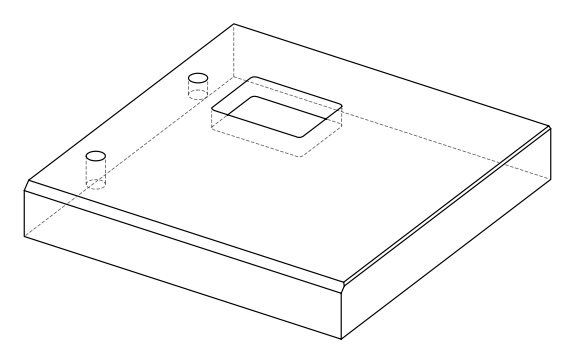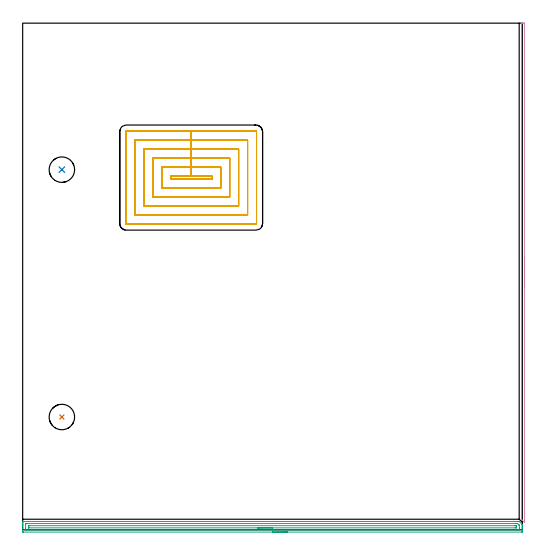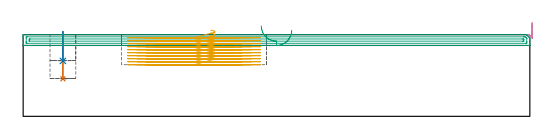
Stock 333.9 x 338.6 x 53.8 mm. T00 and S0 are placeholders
(PLAN: 5 operations, 2 tool changes, 34.1 min)
(1 INDEXABLE_INSERT_DRILL_BLIND_HOLE_FROM_SOLID | STEP1POCKET | NXT0302_005 | 0.13 min | 6551 mm3)
(2 INDEXABLE_INSERT_DRILL_BLIND_HOLE_FROM_SOLID_1 | STEP1POCKET_1 | NXT0302_005 | 0.08 min | 3876 mm3)
(3 AREA_MILL | FG_CHAMFER_SURFACE | UGT0205_001 | 8.19 min | 8423 mm3)
(4 AREA_MILL_1 | FG_CHAMFER_SURFACE_1 | UGT0205_001 | 2.81 min | 729 mm3)
(5 MILL_RECTANGULAR_POCKET | POCKET_RECTANGULAR_STRAIGHT | NXT0201_009 | Follow Part, ap 2, ae 75% | 22.91 min | 132305 mm3)
(TOOL NXT0302_005 | Index. Insert Drill 17mm [880-D1700L20-05] | D17 PA176 FL85 Z2)
(TOOL UGT0205_001 | Chamfer Mill 20 x 3 x 45 deg. | D20 FL50 Z2)
(TOOL NXT0201_009 | ENDMILL 8mm [2P460-0800-NA 1630] | D8 FL26 Z6)
(OP 1 INDEXABLE_INSERT_DRILL_BLIND_HOLE_FROM_SOLID)
G17 G21 G94 G90
T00 M6
G54
G17 G0 G90 X26.2 Y75.4 S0 M3
G43 Z63.8 H1
G94 G81 G98 Z24.7 F250. R55.8
G80
M5
M2
(OP 2 INDEXABLE_INSERT_DRILL_BLIND_HOLE_FROM_SOLID_1)
G17 G21 G94 G90
T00 M6
G54
G17 G0 G90 X26.2 Y240.7 S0 M3
G43 Z63.8 H1
G94 G81 G98 Z36.5 F250. R55.8
G80
M5
M2
(OP 3 AREA_MILL)
G17 G21 G94 G90
T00 M6
G54
G17 G0 G90 X176.95 Y-1.5 S1061 M3
G43 Z63.8 H0
Z56.7
G94 G1 X176.912 Z55.828 F250.
X176.798 Z54.964
X176.609 Z54.112
X176.347 Z53.28
X176.013 Z52.474
X175.61 Z51.7
X175.141 Z50.964
X174.61 Z50.272
X174.021 Z49.629
X173.378 Z49.04
X172.686 Z48.508
X171.95 Z48.04
X171.176 Z47.637
X170.37 Z47.303
X169.538 Z47.041
X168.686 Z46.852
X167.822 Z46.738
X166.95 Z46.7
X0.63
X0.167 Y-1.495 Z46.703
X0.01 Y-1.492 Z46.706
X0. Y-1.038 Z47.159
Y2.491 Z50.686
Y3.895 Z52.091
Y4.256 Z52.451
Y5.222 Z53.422
X0.007 Y5.592 Z53.783
X0.008 Y5.597 Z53.788
X0.183 Y5.6 Z53.8
X331.482
X331.797 Y5.595 Z53.788
X331.817 Y5.584 Z53.781
X333.734 Y3.667 Z51.864
X333.866 Y3.531 Z51.728
X333.897 Y3.493 Z51.688
X333.9 Y3.274 Z51.472
Y2.491 Z50.685
Y1.248 Z49.445
Y0.727 Z48.921
Y0.105 Z48.3
Y-0.156 Z48.04
Y-0.777 Z47.419
X333.897 Y-1.038 Z47.158
X333.89 Y-1.491 Z46.705
X333.733 Y-1.494 Z46.703
X333.27 Y-1.5 Z46.7
X166.95
Y-0.086 Z48.114
X2.418 Y-0.085 Z48.115
X2.346
X2.038 Y-0.079 Z48.121
X2.01 Y0.022 Z48.222
X2.003 Y0.254 Z48.454
X2.001 Y0.727 Z48.927
X2. Y1.139 Z49.339
X2.002 Y3.373 Z51.573
X2.005 Y3.781 Z51.981
X2.016 Y4.179 Z52.379
X2.418 Y4.185 Z52.385
X2.489
X329.764 Y4.186 Z52.386
X330.588 Y4.184 Z52.384
X330.661 Y4.183 Z52.383
X330.756 Y4.179 Z52.379
X331.482 Y3.469 Z51.669
X331.576 Y3.373 Z51.573
X331.668 Y3.279 Z51.479
X331.84 Y3.098 Z51.298
X331.89 Y3.036 Z51.236
X331.894 Y3.012 Z51.212
X331.898 Y2.962 Z51.162
X331.9 Y1.196 Z49.396
X331.898 Y0.727 Z48.927
X331.895 Y0.319 Z48.519
X331.884 Y-0.079 Z48.121
X331.482 Y-0.085 Z48.115
X331.41
X166.95 Y-0.086 Z48.114
Y1.328 Z49.528
X4.112 Y1.329 Z49.529
X4.036 Y1.33 Z49.53
X4.014 Y1.333 Z49.533
X4.01 Y1.335 Z49.535
X4.006 Y1.347 Z49.547
X4.003 Y1.405 Z49.605
X4. Y1.609 Z49.809
Y1.813 Z50.013
X4.002 Y2.491 Z50.691
X4.004 Y2.691 Z50.891
X4.009 Y2.757 Z50.957
X4.066 Y2.765 Z50.965
X4.207 Y2.767 Z50.967
X4.817 Y2.771 Z50.971
X328.799
X329.412 Y2.768 Z50.968
X329.693 Y2.764 Z50.964
X329.728 Y2.761 Z50.961
X329.767 Y2.724 Z50.924
X329.846 Y2.645 Z50.845
X329.883 Y2.606 Z50.806
X329.89 Y2.558 Z50.758
X329.894 Y2.491 Z50.691
X329.899 Y2.288 Z50.488
X329.898 Y1.609 Z49.809
X329.896 Y1.409 Z49.609
X329.89 Y1.343 Z49.543
X329.834 Y1.335 Z49.535
X329.693 Y1.333 Z49.533
X329.083 Y1.329 Z49.529
X166.95 Y1.328 Z49.528
X166.078 Z49.566
X165.213 Z49.68
X164.362 Z49.869
X163.53 Z50.132
X162.724 Z50.465
X161.95 Z50.868
X161.214 Z51.337
X160.522 Z51.868
X159.879 Z52.457
X159.29 Z53.101
X158.758 Z53.793
X158.29 Z54.528
X157.887 Z55.302
X157.553 Z56.108
X157.291 Z56.94
X157.102 Z57.792
X156.988 Z58.657
X156.95 Z59.528
G0 Z63.8
M5
M2
(OP 4 AREA_MILL_1)
G17 G21 G94 G90
T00 M6
G54
G17 G0 G90 X335.4 Y181.8 S1061 M3
G43 Z63.8 H0
Z61.7
G94 G1 Y181.762 Z60.828 F250.
Y181.648 Z59.963
Y181.459 Z59.112
Y181.197 Z58.28
Y180.863 Z57.474
Y180.46 Z56.7
Y179.991 Z55.964
Y179.46 Z55.272
Y178.871 Z54.629
Y178.228 Z54.04
Y177.536 Z53.508
Y176.8 Z53.04
Y176.026 Z52.637
Y175.22 Z52.303
Y174.388 Z52.041
Y173.536 Z51.852
Y172.671 Z51.738
Y171.8 Z51.7
Y5.111
X335.395 Y5.024 Z51.703
X335.393 Y5.018 Z51.704
X335.375 Y5.024 Z51.722
X333.849 Y6.55 Z53.25
X333.464 Y6.935 Z53.632
X333.304 Y7.096 Z53.79
X333.3 Y7.406 Z53.8
Y338.427
X333.303 Y338.59 Z53.788
X333.359 Y338.593 Z53.733
X333.767 Y338.6 Z53.333
X334.106 Z52.993
X334.796 Z52.299
X335.141 Z51.956
X335.391 Y338.598 Z51.705
X335.396 Y338.427 Z51.704
X335.4 Y338.125 Z51.7
Y171.8
Y170.928 Z51.738
Y170.063 Z51.852
Y169.212 Z52.041
Y168.38 Z52.303
Y167.574 Z52.637
Y166.8 Z53.04
Y166.064 Z53.508
Y165.372 Z54.04
Y164.729 Z54.629
Y164.139 Z55.272
Y163.608 Z55.964
Y163.14 Z56.7
Y162.737 Z57.474
Y162.403 Z58.28
Y162.141 Z59.112
Y161.952 Z59.963
Y161.838 Z60.828
Y161.8 Z61.7
G0 Z63.8
M5
M2
(OP 5 MILL_RECTANGULAR_POCKET)
G17 G21 G94 G90
T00 M6
G54
G17 G0 G90 X123.614 Y234.3 S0 M3
G43 Z63.8 H1
Z56.8
G94 G1 X126.3 Z56.08 F250.
Y236.5 Z55.491
X112.6 Z51.82
X98.9 F500.
Y234.3
X126.3
Y236.5
X112.6
Y242.5
X92.9
Y228.3
X132.3
Y242.5
X112.6
Y248.5
X86.9
Y222.3
X138.3
Y248.5
X112.6
Y254.5
X80.9
Y216.3
X144.3
Y254.5
X112.6
Y260.5
X74.9
Y210.3
X150.3
Y260.5
X112.6
Y266.5
X69.3
G3 X68.9 Y266.1 R0.4
G1 Y204.7
G3 X69.3 Y204.3 R0.4
G1 X155.9
G3 X156.3 Y204.7 R0.4
G1 Y266.1
G3 X155.9 Y266.5 R0.4
G1 X112.6
X111.6
G0 X123.614 Y234.3 Z54.82
G1 X126.3 Z54.1 F250.
Y236.5 Z53.511
X112.6 Z49.84
X98.9 F500.
Y234.3
X126.3
Y236.5
X112.6
Y242.5
X92.9
Y228.3
X132.3
Y242.5
X112.6
Y248.5
X86.9
Y222.3
X138.3
Y248.5
X112.6
Y254.5
X80.9
Y216.3
X144.3
Y254.5
X112.6
Y260.5
X74.9
Y210.3
X150.3
Y260.5
X112.6
Y266.5
X69.3
G3 X68.9 Y266.1 R0.4
G1 Y204.7
G3 X69.3 Y204.3 R0.4
G1 X155.9
G3 X156.3 Y204.7 R0.4
G1 Y266.1
G3 X155.9 Y266.5 R0.4
G1 X112.6
X111.6
G0 X123.614 Y234.3 Z52.84
G1 X126.3 Z52.12 F250.
Y236.5 Z51.531
X112.6 Z47.86
X98.9 F500.
Y234.3
X126.3
Y236.5
X112.6
Y242.5
X92.9
Y228.3
X132.3
Y242.5
X112.6
Y248.5
X86.9
Y222.3
X138.3
Y248.5
X112.6
Y254.5
X80.9
Y216.3
X144.3
Y254.5
X112.6
Y260.5
X74.9
Y210.3
X150.3
Y260.5
X112.6
Y266.5
X69.3
G3 X68.9 Y266.1 R0.4
G1 Y204.7
G3 X69.3 Y204.3 R0.4
G1 X155.9
G3 X156.3 Y204.7 R0.4
G1 Y266.1
G3 X155.9 Y266.5 R0.4
G1 X112.6
X111.6
G0 X123.614 Y234.3 Z50.86
G1 X126.3 Z50.14 F250.
Y236.5 Z49.551
X112.6 Z45.88
X98.9 F500.
Y234.3
X126.3
Y236.5
X112.6
Y242.5
X92.9
Y228.3
X132.3
Y242.5
X112.6
Y248.5
X86.9
Y222.3
X138.3
Y248.5
X112.6
Y254.5
X80.9
Y216.3
X144.3
Y254.5
X112.6
Y260.5
X74.9
Y210.3
X150.3
Y260.5
X112.6
Y266.5
X69.3
G3 X68.9 Y266.1 R0.4
G1 Y204.7
G3 X69.3 Y204.3 R0.4
G1 X155.9
G3 X156.3 Y204.7 R0.4
G1 Y266.1
G3 X155.9 Y266.5 R0.4
G1 X112.6
X111.6
G0 X123.614 Y234.3 Z48.88
G1 X126.3 Z48.16 F250.
Y236.5 Z47.571
X112.6 Z43.9
X98.9 F500.
Y234.3
X126.3
Y236.5
X112.6
Y242.5
X92.9
Y228.3
X132.3
Y242.5
X112.6
Y248.5
X86.9
Y222.3
X138.3
Y248.5
X112.6
Y254.5
X80.9
Y216.3
X144.3
Y254.5
X112.6
Y260.5
X74.9
Y210.3
X150.3
Y260.5
X112.6
Y266.5
X69.3
G3 X68.9 Y266.1 R0.4
G1 Y204.7
G3 X69.3 Y204.3 R0.4
G1 X155.9
G3 X156.3 Y204.7 R0.4
G1 Y266.1
G3 X155.9 Y266.5 R0.4
G1 X112.6
X111.6
G0 X123.614 Y234.3 Z46.9
G1 X126.3 Z46.18 F250.
Y236.5 Z45.591
X112.6 Z41.92
X98.9 F500.
Y234.3
X126.3
Y236.5
X112.6
Y242.5
X92.9
Y228.3
X132.3
Y242.5
X112.6
Y248.5
X86.9
Y222.3
X138.3
Y248.5
X112.6
Y254.5
X80.9
Y216.3
X144.3
Y254.5
X112.6
Y260.5
X74.9
Y210.3
X150.3
Y260.5
X112.6
Y266.5
X69.3
G3 X68.9 Y266.1 R0.4
G1 Y204.7
G3 X69.3 Y204.3 R0.4
G1 X155.9
G3 X156.3 Y204.7 R0.4
G1 Y266.1
G3 X155.9 Y266.5 R0.4
G1 X112.6
X111.6
G0 X123.614 Y234.3 Z44.92
G1 X126.3 Z44.2 F250.
Y236.5 Z43.611
X112.6 Z39.94
X98.9 F500.
Y234.3
X126.3
Y236.5
X112.6
Y242.5
X92.9
Y228.3
X132.3
Y242.5
X112.6
Y248.5
X86.9
Y222.3
X138.3
Y248.5
X112.6
Y254.5
X80.9
Y216.3
X144.3
Y254.5
X112.6
Y260.5
X74.9
Y210.3
X150.3
Y260.5
X112.6
Y266.5
X69.3
G3 X68.9 Y266.1 R0.4
G1 Y204.7
G3 X69.3 Y204.3 R0.4
G1 X155.9
G3 X156.3 Y204.7 R0.4
G1 Y266.1
G3 X155.9 Y266.5 R0.4
G1 X112.6
X111.6
G0 X123.614 Y234.3 Z42.94
G1 X126.3 Z42.22 F250.
Y236.5 Z41.631
X112.6 Z37.96
X98.9 F500.
Y234.3
X126.3
Y236.5
X112.6
Y242.5
X92.9
Y228.3
X132.3
Y242.5
X112.6
Y248.5
X86.9
Y222.3
X138.3
Y248.5
X112.6
Y254.5
X80.9
Y216.3
X144.3
Y254.5
X112.6
Y260.5
X74.9
Y210.3
X150.3
Y260.5
X112.6
Y266.5
X69.3
G3 X68.9 Y266.1 R0.4
G1 Y204.7
G3 X69.3 Y204.3 R0.4
G1 X155.9
G3 X156.3 Y204.7 R0.4
G1 Y266.1
G3 X155.9 Y266.5 R0.4
G1 X112.6
X111.6
G0 X123.614 Y234.3 Z40.96
G1 X126.3 Z40.24 F250.
Y236.5 Z39.651
X112.6 Z35.98
X98.9 F500.
Y234.3
X126.3
Y236.5
X112.6
Y242.5
X92.9
Y228.3
X132.3
Y242.5
X112.6
Y248.5
X86.9
Y222.3
X138.3
Y248.5
X112.6
Y254.5
X80.9
Y216.3
X144.3
Y254.5
X112.6
Y260.5
X74.9
Y210.3
X150.3
Y260.5
X112.6
Y266.5
X69.3
G3 X68.9 Y266.1 R0.4
G1 Y204.7
G3 X69.3 Y204.3 R0.4
G1 X155.9
G3 X156.3 Y204.7 R0.4
G1 Y266.1
G3 X155.9 Y266.5 R0.4
G1 X112.6
X111.6
G0 X123.614 Y234.3 Z38.98
G1 X126.3 Z38.26 F250.
Y236.5 Z37.671
X112.6 Z34.
X98.9 F500.
Y234.3
X126.3
Y236.5
X112.6
Y242.5
X92.9
Y228.3
X132.3
Y242.5
X112.6
Y248.5
X86.9
Y222.3
X138.3
Y248.5
X112.6
Y254.5
X80.9
Y216.3
X144.3
Y254.5
X112.6
Y260.5
X74.9
Y210.3
X150.3
Y260.5
X112.6
Y266.5
X69.3
G3 X68.9 Y266.1 R0.4
G1 Y204.7
G3 X69.3 Y204.3 R0.4
G1 X155.9
G3 X156.3 Y204.7 R0.4
G1 Y266.1
G3 X155.9 Y266.5 R0.4
G1 X112.6
X111.6
G0 Z63.8
M5
M2
